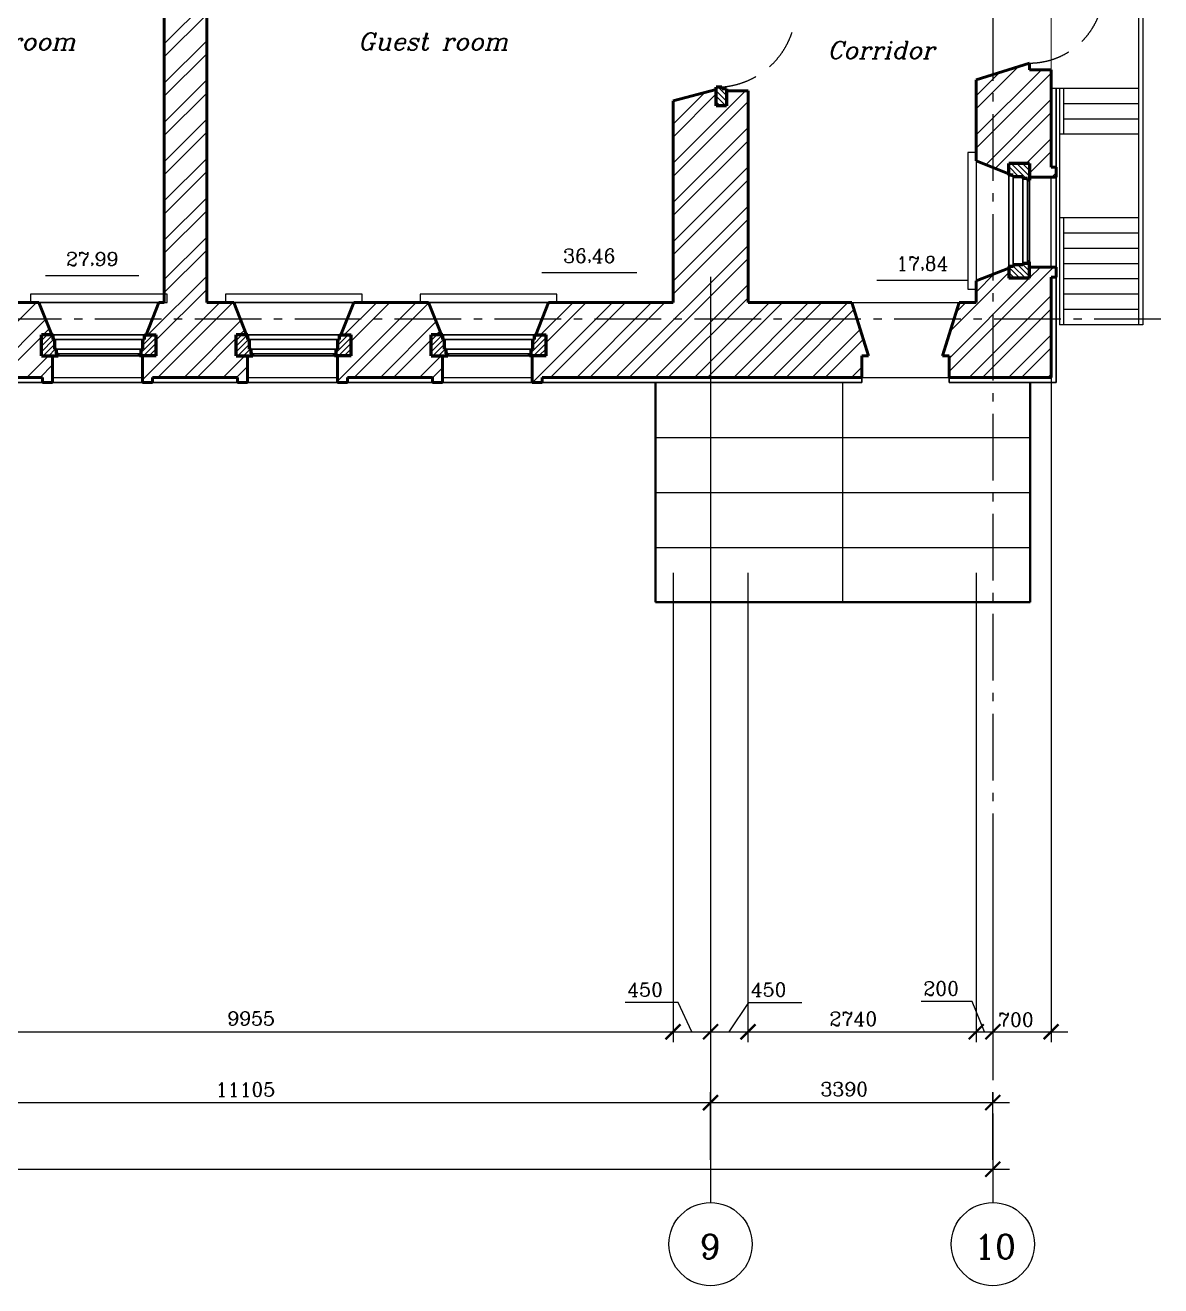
# Model space of a CAD drawing. Header units: millimetres. Extents: x 60 to 102290, y 34 to 65730.
# Drawn here: x 88221 to 101857, y 36 to 15173 of the extents above; entities that cross this region are included whole.
import ezdxf
from ezdxf.enums import TextEntityAlignment as Align

# ---------------------------------------------------------------- set-up
doc = ezdxf.new("R2010")
doc.units = ezdxf.units.MM
doc.linetypes.add('GOST2.303 4', pattern=[7, 5, -2, 0])
doc.linetypes.add('GOST2.303 6', pattern=[12, 8, -1.5, 1, -1.5])
for name, color, linetype in [('axes', 40, 'GOST2.303 6'), ('dim', 4, 'Continuous'), ('text', 177, 'Continuous')]:
    doc.layers.add(name, color=color, linetype=linetype)
doc.styles.add('GOST 2.304', font='romanc.shx', dxfattribs={"oblique": 15})

msp = doc.modelspace()

# ---------------------------------------------------------------- linework, layer by layer
at = {"lineweight": 53, "ltscale": 40}
for p, q in [((89890.6, 18353.3), (89890.6, 11843.3)), ((90400.6, 11843.3), (90400.6, 18353.3)), ((100280.6, 14718.3), (99640.6, 14518.8)), ((100280.6, 14638.3), (100280.6, 14718.3)), ((100540.6, 14638.3), (100280.6, 14638.3)), ((100540.6, 13468.3), (100540.6, 14638.3)), ((96000.6, 14263.8), (96518.1, 14400.1)), ((96643.1, 14383.3), (96900.6, 14383.3)), ((96900.6, 14383.3), (96900.6, 11843.3)), ((99640.6, 14518.8), (99640.6, 13543.6)), ((96000.6, 11843.3), (96000.6, 14263.8)), ((99640.6, 13543.6), (100030.6, 13390)), ((100288.1, 13348.3), (100280.6, 13348.3)), ((100280.6, 13348.3), (100600.6, 13348.3)), ((100600.6, 13468.3), (100540.6, 13468.3)), ((100600.6, 13348.3), (100600.6, 13468.3)), ((100600.6, 12268.3), (100280.6, 12268.3)), ((100600.6, 12148.3), (100600.6, 12268.3)), ((99640.6, 12103.3), (100030.6, 12256.9)), ((100540.6, 10943.3), (100540.6, 12148.3)), ((100540.6, 12148.3), (100600.6, 12148.3)), ((99640.6, 11843.3), (99640.6, 12103.3)), ((88385.3, 11843.3), (87485.6, 11843.3)), ((88538.9, 11453.3), (88385.3, 11843.3)), ((89825.7, 11843.3), (89672, 11453.3)), ((89890.6, 11843.3), (89825.7, 11843.3)), ((90725.3, 11843.3), (90400.6, 11843.3)), ((90878.9, 11453.3), (90725.3, 11843.3)), ((92165.6, 11843.3), (92012, 11453.3)), ((93065.3, 11843.3), (92165.6, 11843.3)), ((93218.9, 11453.3), (93065.3, 11843.3)), ((94352, 11453.3), (94505.6, 11843.3)), ((94505.6, 11843.3), (96000.6, 11843.3)), ((96900.6, 11843.3), (98146.1, 11843.3)), ((98146.1, 11843.3), (98265.8, 11459.4)), ((99235.6, 11203.3), (99435.1, 11843.3)), ((99435.1, 11843.3), (99640.6, 11843.3)), ((98345.6, 11203.3), (98265.8, 11459.4)), ((88550.3, 10883.3), (88550.3, 11203.3)), ((89630.3, 11195.8), (89630.3, 11203.3)), ((89630.3, 11203.3), (89630.3, 10883.3)), ((90890.3, 10883.3), (90890.3, 11203.3)), ((91970.3, 11195.8), (91970.3, 11203.3)), ((91970.3, 11203.3), (91970.3, 10883.3)), ((93230.3, 10883.3), (93230.3, 11203.3)), ((94310.3, 11195.8), (94310.3, 11203.3)), ((94310.3, 11203.3), (94310.3, 10883.3)), ((98265.6, 10943.3), (98265.6, 11203.3)), ((98265.6, 11203.3), (98345.6, 11203.3)), ((99235.6, 11203.3), (99315.6, 11203.3)), ((99315.6, 11203.3), (99315.6, 10943.3)), ((87410.3, 10943.3), (88430.3, 10943.3)), ((88430.3, 10943.3), (88430.3, 10883.3)), ((89750.3, 10883.3), (89750.3, 10943.3)), ((89750.3, 10943.3), (90770.3, 10943.3)), ((90770.3, 10943.3), (90770.3, 10883.3)), ((92090.3, 10883.3), (92090.3, 10943.3)), ((92090.3, 10943.3), (93110.3, 10943.3)), ((93110.3, 10943.3), (93110.3, 10883.3)), ((94430.3, 10883.3), (94430.3, 10943.3)), ((94430.3, 10943.3), (98265.6, 10943.3)), ((99315.6, 10943.3), (100540.6, 10943.3)), ((88430.3, 10883.3), (88550.3, 10883.3)), ((89630.3, 10883.3), (89750.3, 10883.3)), ((90770.3, 10883.3), (90890.3, 10883.3)), ((91970.3, 10883.3), (92090.3, 10883.3)), ((93110.3, 10883.3), (93230.3, 10883.3)), ((94310.3, 10883.3), (94430.3, 10883.3))]:
    msp.add_line(p, q, dxfattribs=at)
at = {"lineweight": 25, "ltscale": 100}
for p, q in [((101640.6, 15913.3), (101640.6, 11574.7)), ((101590.6, 15863.3), (101590.6, 11574.7)), ((89890.6, 14948.7), (90400.6, 15458.7)), ((89890.6, 14791.5), (90400.6, 15301.5)), ((89890.6, 14477.2), (90400.6, 14987.2)), ((89890.6, 14320.1), (90400.6, 14830.1)), ((99640.6, 14169.3), (100148.4, 14677.1)), ((99640.6, 13855), (100423.9, 14638.3)), ((99640.6, 14326.5), (99920.1, 14605.9)), ((99640.6, 13697.9), (100540.6, 14597.9)), ((89890.6, 14005.7), (90400.6, 14515.7)), ((96000.6, 13515.3), (96868.7, 14383.3)), ((96518.1, 14386.7), (96643.1, 14261.7)), ((96543.3, 14429), (96643.1, 14329.1)), ((96630.6, 14409), (96643.1, 14396.4)), ((101590.6, 14413.3), (100540.6, 14413.3)), ((100640.6, 14413.3), (100640.6, 11574.7)), ((100690.6, 14413.3), (100690.6, 13863.3)), ((101590.6, 14413.3), (101590.6, 13863.3)), ((89890.6, 13848.6), (90400.6, 14358.6)), ((96000.6, 13986.7), (96376.8, 14362.9)), ((96000.6, 13829.6), (96518.1, 14347.1)), ((96000.6, 13358.1), (96900.6, 14258.1)), ((96518.1, 14319.4), (96633.6, 14204)), ((96518.1, 14252), (96566.2, 14204)), ((99755.5, 13498.4), (100540.6, 14283.6)), ((101590.6, 14230), (100690.6, 14230)), ((99868.2, 13454), (100540.6, 14126.4)), ((89890.6, 13534.3), (90400.6, 14044.3)), ((96000.6, 13043.8), (96900.6, 13943.8)), ((101590.6, 14046.6), (100690.6, 14046.6)), ((89890.6, 13377.1), (90400.6, 13887.1)), ((96000.6, 12886.6), (96900.6, 13786.6)), ((100241.9, 13513.3), (100540.6, 13812.1)), ((101590.6, 13863.3), (100640.6, 13863.3)), ((99640.6, 13643.7), (99540.6, 13643.7)), ((99540.6, 13643.7), (99540.6, 12003.3)), ((99640.6, 13543.7), (99640.6, 13643.7)), ((100280.6, 13394.9), (100540.6, 13654.9)), ((89890.6, 13062.8), (90400.6, 13572.8)), ((96000.6, 12572.3), (96900.6, 13472.3)), ((99640.6, 13543.6), (99640.6, 12103.3)), ((100030.6, 13476.3), (100153.7, 13353.3)), ((100061, 13513.3), (100241.1, 13333.3)), ((100128.4, 13513.3), (100280.6, 13361)), ((100195.7, 13513.3), (100280.6, 13428.4)), ((100263.1, 13513.3), (100280.6, 13495.8)), ((89890.6, 12905.7), (90400.6, 13415.7)), ((100030.6, 13409), (100066.3, 13373.3)), ((100540.6, 12268.3), (100540.6, 13348.3)), ((100548.3, 13348.3), (100600.6, 13400.6)), ((96000.6, 12415.2), (96900.6, 13315.2)), ((100257.6, 13316.7), (100261.1, 13313.3)), ((89890.6, 12591.4), (90400.6, 13101.4)), ((89890.6, 12434.2), (90400.6, 12944.2)), ((96000.6, 12100.9), (96900.6, 13000.9)), ((96000.6, 11943.7), (96900.6, 12843.7)), ((100640.6, 12863.3), (101590.6, 12863.3)), ((100690.6, 12863.3), (100690.6, 11574.7)), ((89890.6, 12119.9), (90400.6, 12629.9)), ((100690.6, 12679.2), (101590.6, 12679.2)), ((89890.6, 11962.7), (90400.6, 12472.7)), ((95314.5, 10943.3), (96900.6, 12529.4)), ((100690.6, 12495.1), (101590.6, 12495.1)), ((95471.7, 10943.3), (96900.6, 12372.3)), ((99315.6, 11015.5), (100568.4, 12268.3)), ((100030.6, 12269.1), (100166.1, 12133.7)), ((100086.6, 12280.4), (100233.4, 12133.7)), ((100140.8, 12293.7), (100280.6, 12153.8)), ((100201.6, 12300.1), (100280.6, 12221.1)), ((100255.5, 12313.7), (100280.6, 12288.5)), ((100280.6, 12137.7), (100411.2, 12268.3)), ((100690.6, 12311), (101590.6, 12311)), ((89695.5, 11453.3), (90400.6, 12158.4)), ((99315.6, 11172.7), (100276.6, 12133.7)), ((99327.9, 11499.3), (100030.6, 12202)), ((99640.6, 11969.2), (99862, 12190.5)), ((100030.6, 12201.7), (100098.7, 12133.7)), ((100030.6, 12134.4), (100031.4, 12133.7)), ((101590.6, 12126.9), (100690.6, 12126.9)), ((89795.3, 11395.9), (90400.6, 12001.3)), ((95786, 10943.3), (96900.6, 12057.9)), ((99540.6, 12003.3), (99640.6, 12003.3)), ((99640.6, 12003.3), (99640.6, 12103.3)), ((87456.8, 10943.3), (88356.8, 11843.3)), ((89925.7, 11943.3), (88285.3, 11943.3)), ((88285.3, 11943.3), (88285.3, 11843.3)), ((88285.3, 11843.3), (89925.7, 11843.3)), ((89825.6, 11843.3), (88385.3, 11843.3)), ((89630.3, 10916.6), (90557, 11843.3)), ((89814.1, 10943.3), (90714.1, 11843.3)), ((89825.7, 11843.3), (89925.7, 11843.3)), ((89925.7, 11843.3), (89925.7, 11943.3)), ((92265.6, 11943.3), (90625.3, 11943.3)), ((90625.3, 11943.3), (90625.3, 11843.3)), ((90625.3, 11843.3), (92265.6, 11843.3)), ((92165.6, 11843.3), (90725.3, 11843.3)), ((91970.3, 10899.3), (92914.3, 11843.3)), ((92052.8, 11453.3), (92442.8, 11843.3)), ((92135.3, 11378.6), (92600, 11843.3)), ((92165.6, 11843.3), (92265.6, 11843.3)), ((92171.5, 10943.3), (93067, 11838.9)), ((92265.6, 11843.3), (92265.6, 11943.3)), ((94605.6, 11943.3), (92965.3, 11943.3)), ((92965.3, 11943.3), (92965.3, 11843.3)), ((92965.3, 11843.3), (94605.6, 11843.3)), ((94505.6, 11843.3), (93065.3, 11843.3)), ((94311.6, 10883.3), (95271.6, 11843.3)), ((94410.2, 11453.3), (94800.2, 11843.3)), ((94475.3, 11361.3), (94957.3, 11843.3)), ((94505.6, 11843.3), (94605.6, 11843.3)), ((94528.8, 10943.3), (95428.8, 11843.3)), ((94605.6, 11843.3), (94605.6, 11943.3)), ((94843.1, 10943.3), (95743.1, 11843.3)), ((95000.2, 10943.3), (95900.2, 11843.3)), ((95943.2, 10943.3), (96900.6, 11900.8)), ((96257.5, 10943.3), (97157.5, 11843.3)), ((96414.6, 10943.3), (97314.6, 11843.3)), ((96728.9, 10943.3), (97628.9, 11843.3)), ((96886.1, 10943.3), (97786.1, 11843.3)), ((97200.4, 10943.3), (98100.4, 11843.3)), ((98146.1, 11843.3), (99435.1, 11843.3)), ((99399.1, 11727.6), (99514.8, 11843.3)), ((99557.7, 10943.3), (100540.6, 11926.2)), ((101590.6, 11942.8), (100690.6, 11942.8)), ((97357.6, 10943.3), (98172.6, 11758.4)), ((99714.9, 10943.3), (100540.6, 11769.1)), ((101590.6, 11758.8), (100690.6, 11758.8)), ((87771.1, 10943.3), (88466.1, 11638.3)), ((88438.3, 11453.3), (88510.5, 11525.5)), ((90128.5, 10943.3), (90811, 11625.8)), ((90795.6, 11453.3), (90855.4, 11513.1)), ((92485.8, 10943.3), (93155.9, 11613.4)), ((97671.9, 10943.3), (98247.3, 11518.8)), ((101640.6, 11574.7), (100640.6, 11574.7)), ((87928.3, 10943.3), (88415.7, 11430.7)), ((88551.1, 11453.3), (88415.7, 11317.9)), ((88483.7, 11453.3), (88415.7, 11385.2)), ((88416.4, 11453.3), (88415.7, 11452.6)), ((88562.4, 11397.3), (88415.7, 11250.5)), ((89795.3, 11422.9), (89615.3, 11242.9)), ((89758.3, 11453.3), (89635.3, 11330.3)), ((89795.3, 11355.6), (89643, 11203.3)), ((89691, 11453.3), (89655.3, 11417.6)), ((90285.6, 10943.3), (90755.7, 11413.4)), ((90891.1, 11453.3), (90755.7, 11317.9)), ((90823.7, 11453.3), (90755.7, 11385.2)), ((90756.4, 11453.3), (90755.7, 11452.6)), ((90902.4, 11397.3), (90755.7, 11250.5)), ((92135.3, 11422.9), (91955.3, 11242.9)), ((92098.3, 11453.3), (91975.3, 11330.3)), ((92135.3, 11355.6), (91983, 11203.3)), ((92031, 11453.3), (91995.3, 11417.6)), ((92642.9, 10943.3), (93095.7, 11396)), ((93231.1, 11453.3), (93095.7, 11317.9)), ((93163.7, 11453.3), (93095.7, 11385.2)), ((93096.4, 11453.3), (93095.7, 11452.6)), ((93242.4, 11397.3), (93095.7, 11250.5)), ((93152.9, 11453.3), (93200.3, 11500.7)), ((94475.3, 11422.9), (94295.3, 11242.9)), ((94438.3, 11453.3), (94315.3, 11330.3)), ((94475.3, 11355.6), (94323, 11203.3)), ((94371, 11453.3), (94335.3, 11417.6)), ((97829, 10943.3), (98284.7, 11398.9)), ((100029.2, 10943.3), (100540.6, 11454.8)), ((88242.6, 10943.3), (88502.6, 11203.3)), ((88575.7, 11343.2), (88435.8, 11203.3)), ((88582.1, 11282.3), (88503.1, 11203.3)), ((88595.7, 11228.5), (88570.5, 11203.3)), ((89598.7, 11226.3), (89595.3, 11222.9)), ((89795.3, 11288.2), (89710.4, 11203.3)), ((89795.3, 11220.9), (89777.8, 11203.3)), ((90599.9, 10943.3), (90859.9, 11203.3)), ((90915.7, 11343.2), (90775.8, 11203.3)), ((90922.1, 11282.3), (90843.1, 11203.3)), ((90935.7, 11228.5), (90910.5, 11203.3)), ((91938.7, 11226.3), (91935.3, 11222.9)), ((92135.3, 11288.2), (92050.4, 11203.3)), ((92135.3, 11220.9), (92117.8, 11203.3)), ((92957.2, 10943.3), (93217.2, 11203.3)), ((93255.7, 11343.2), (93115.8, 11203.3)), ((93262.1, 11282.3), (93183.1, 11203.3)), ((93275.7, 11228.5), (93250.5, 11203.3)), ((94278.7, 11226.3), (94275.3, 11222.9)), ((94310.3, 11196.3), (94317.3, 11203.3)), ((94475.3, 11288.2), (94390.4, 11203.3)), ((94475.3, 11220.9), (94457.8, 11203.3)), ((100186.3, 10943.3), (100540.6, 11297.6)), ((88399.8, 10943.3), (88550.3, 11093.8)), ((90757.1, 10943.3), (90890.3, 11076.5)), ((93110.3, 10939.2), (93230.3, 11059.2)), ((98143.3, 10943.3), (98265.6, 11065.6)), ((88550.3, 10943.3), (89630.3, 10943.3)), ((90890.3, 10943.3), (91970.3, 10943.3)), ((93230.3, 10943.3), (94310.3, 10943.3)), ((98265.6, 10943.3), (99315.6, 10943.3)), ((100500.6, 10943.3), (100540.6, 10983.3)), ((98040.3, 8243.3), (98040.3, 10883.3)), ((95790.3, 10223.3), (100290.3, 10223.3)), ((95790.3, 9563.3), (100290.3, 9563.3)), ((95790.3, 8903.3), (100290.3, 8903.3))]:
    msp.add_line(p, q, dxfattribs=at)
at = {"lineweight": 18, "ltscale": 100}
msp.add_line((100540.6, 14638.3), (100540.6, 15688.3), dxfattribs=at)
at = {"lineweight": 60, "ltscale": 100}
for p, q in [((96518.1, 14204), (96518.1, 14429)), ((96587.1, 14429), (96518.1, 14429)), ((96587.1, 14429), (96587.1, 14409)), ((96643.1, 14409), (96587.1, 14409)), ((96643.1, 14409), (96643.1, 14204)), ((96643.1, 14204), (96518.1, 14204)), ((100030.6, 13373.3), (100030.6, 13513.3)), ((100280.6, 13513.3), (100030.6, 13513.3)), ((100280.6, 13513.3), (100280.6, 13313.3)), ((100086.6, 13373.3), (100030.6, 13373.3)), ((100086.6, 13353.3), (100086.6, 13373.3)), ((100201.6, 13353.3), (100086.6, 13353.3)), ((100201.6, 13353.3), (100201.6, 13333.3)), ((100257.6, 13333.3), (100201.6, 13333.3)), ((100257.6, 13333.3), (100257.6, 13313.3)), ((100280.6, 13313.3), (100257.6, 13313.3)), ((100030.6, 12273.7), (100030.6, 12133.7)), ((100086.6, 12273.7), (100030.6, 12273.7)), ((100201.6, 12293.7), (100086.6, 12293.7)), ((100086.6, 12293.7), (100086.6, 12273.7)), ((100257.6, 12313.7), (100201.6, 12313.7)), ((100201.6, 12293.7), (100201.6, 12313.7)), ((100280.6, 12333.7), (100257.6, 12333.7)), ((100257.6, 12313.7), (100257.6, 12333.7)), ((100280.6, 12133.7), (100280.6, 12333.7)), ((100280.6, 12133.7), (100030.6, 12133.7)), ((88555.7, 11453.3), (88415.7, 11453.3)), ((88415.7, 11203.3), (88415.7, 11453.3)), ((88555.7, 11397.3), (88555.7, 11453.3)), ((88575.7, 11397.3), (88555.7, 11397.3)), ((88575.7, 11282.3), (88575.7, 11397.3)), ((89635.3, 11282.3), (89635.3, 11397.3)), ((89635.3, 11397.3), (89655.3, 11397.3)), ((89655.3, 11453.3), (89795.3, 11453.3)), ((89655.3, 11397.3), (89655.3, 11453.3)), ((89795.3, 11203.3), (89795.3, 11453.3)), ((90895.7, 11453.3), (90755.7, 11453.3)), ((90755.7, 11203.3), (90755.7, 11453.3)), ((90895.7, 11397.3), (90895.7, 11453.3)), ((90915.7, 11397.3), (90895.7, 11397.3)), ((90915.7, 11282.3), (90915.7, 11397.3)), ((91975.3, 11282.3), (91975.3, 11397.3)), ((91975.3, 11397.3), (91995.3, 11397.3)), ((91995.3, 11453.3), (92135.3, 11453.3)), ((91995.3, 11397.3), (91995.3, 11453.3)), ((92135.3, 11203.3), (92135.3, 11453.3)), ((93235.7, 11453.3), (93095.7, 11453.3)), ((93095.7, 11203.3), (93095.7, 11453.3)), ((93235.7, 11397.3), (93235.7, 11453.3)), ((93255.7, 11397.3), (93235.7, 11397.3)), ((93255.7, 11282.3), (93255.7, 11397.3)), ((94315.3, 11282.3), (94315.3, 11397.3)), ((94315.3, 11397.3), (94335.3, 11397.3)), ((94335.3, 11453.3), (94475.3, 11453.3)), ((94335.3, 11397.3), (94335.3, 11453.3)), ((94475.3, 11203.3), (94475.3, 11453.3)), ((88415.7, 11203.3), (88615.7, 11203.3)), ((88575.7, 11282.3), (88595.7, 11282.3)), ((88595.7, 11226.3), (88595.7, 11282.3)), ((88595.7, 11226.3), (88615.7, 11226.3)), ((88615.7, 11203.3), (88615.7, 11226.3)), ((89595.3, 11203.3), (89595.3, 11226.3)), ((89615.3, 11226.3), (89595.3, 11226.3)), ((89795.3, 11203.3), (89595.3, 11203.3)), ((89615.3, 11226.3), (89615.3, 11282.3)), ((89635.3, 11282.3), (89615.3, 11282.3)), ((90755.7, 11203.3), (90955.7, 11203.3)), ((90915.7, 11282.3), (90935.7, 11282.3)), ((90935.7, 11226.3), (90935.7, 11282.3)), ((90935.7, 11226.3), (90955.7, 11226.3)), ((90955.7, 11203.3), (90955.7, 11226.3)), ((91935.3, 11203.3), (91935.3, 11226.3)), ((91955.3, 11226.3), (91935.3, 11226.3)), ((92135.3, 11203.3), (91935.3, 11203.3)), ((91955.3, 11226.3), (91955.3, 11282.3)), ((91975.3, 11282.3), (91955.3, 11282.3)), ((93095.7, 11203.3), (93295.7, 11203.3)), ((93255.7, 11282.3), (93275.7, 11282.3)), ((93275.7, 11226.3), (93275.7, 11282.3)), ((93275.7, 11226.3), (93295.7, 11226.3)), ((93295.7, 11203.3), (93295.7, 11226.3)), ((94275.3, 11203.3), (94275.3, 11226.3)), ((94295.3, 11226.3), (94275.3, 11226.3)), ((94475.3, 11203.3), (94275.3, 11203.3)), ((94295.3, 11226.3), (94295.3, 11282.3)), ((94315.3, 11282.3), (94295.3, 11282.3))]:
    msp.add_line(p, q, dxfattribs=at)
at = {"lineweight": 30, "ltscale": 100}
for p, q in [((100600.6, 14413.3), (100600.6, 10883.3)), ((100030.6, 13373.3), (100030.6, 12273.7)), ((100086.6, 13353.3), (100086.6, 12293.7)), ((100201.6, 13333.3), (100201.6, 12313.7)), ((100257.6, 13313.3), (100257.6, 12333.7)), ((100280.6, 13313.3), (100280.6, 12333.7)), ((90827.7, 11583.3), (90855.3, 11513.3)), ((89655.3, 11453.3), (88555.7, 11453.3)), ((89635.3, 11397.3), (88575.7, 11397.3)), ((91995.3, 11453.3), (90895.7, 11453.3)), ((91975.3, 11397.3), (90915.7, 11397.3)), ((94335.3, 11453.3), (93235.7, 11453.3)), ((94315.3, 11397.3), (93255.7, 11397.3)), ((89615.3, 11282.3), (88595.7, 11282.3)), ((89595.3, 11226.3), (88615.7, 11226.3)), ((89595.3, 11203.3), (88615.7, 11203.3)), ((91955.3, 11282.3), (90935.7, 11282.3)), ((91935.3, 11226.3), (90955.7, 11226.3)), ((91935.3, 11203.3), (90955.7, 11203.3)), ((94295.3, 11282.3), (93275.7, 11282.3)), ((94275.3, 11226.3), (93295.7, 11226.3)), ((94275.3, 11203.3), (93295.7, 11203.3)), ((90009.9, 10943.3), (89759.9, 10943.3)), ((90270.6, 10943.3), (90020.6, 10943.3)), ((90530.6, 10943.3), (90280.6, 10943.3)), ((90539.9, 10943.3), (90759.9, 10943.3)), ((98265.6, 10943.3), (98265.6, 10883.3)), ((99315.6, 10943.3), (99315.6, 10883.3)), ((86095.3, 10883.3), (98265.6, 10883.3)), ((89750.3, 10883.3), (89630.3, 10883.3)), ((99315.6, 10883.3), (100600.6, 10883.3))]:
    msp.add_line(p, q, dxfattribs=at)
at = {"linetype": 'GOST2.303 4', "lineweight": 25, "ltscale": 50}
for p, q in [((96900.6, 11843.3), (96900.6, 12843.3)), ((97900.6, 11843.3), (96900.6, 11843.3))]:
    msp.add_line(p, q, dxfattribs=at)
at = {"lineweight": 40, "ltscale": 100}
for p, q in [((95790.3, 10883.3), (95790.3, 8243.3)), ((100290.3, 8243.3), (100290.3, 10883.3)), ((95790.3, 8243.3), (100290.3, 8243.3))]:
    msp.add_line(p, q, dxfattribs=at)
at = {"linetype": 'GOST2.303 4', "ltscale": 100}
for centre, radius, start in [((100280.6, 15608.3), 890, 270), ((96518.1, 15388.7), 959.7, 269.98206)]:
    msp.add_arc(centre, radius, start, 0, dxfattribs=at)
at = {"layer": 'axes', "ltscale": 100, "extrusion": (1, 0, 0)}
for p, q in [((99840.3, 27305.7), (99840.3, 1536.5)), ((96450.3, 1536.5), (96450.3, 1036.5)), ((99840.3, 1536.5), (99840.3, 1036.5))]:
    msp.add_line(p, q, dxfattribs=at)
at = {"layer": 'axes', "extrusion": (1, 0, 0)}
msp.add_line((96450.3, 12151.6), (96450.3, 1536.5), dxfattribs=at)
at = {"layer": 'axes', "ltscale": 100, "extrusion": (0, 1, 0)}
msp.add_line((101857.3, 11643.3), (56821, 11643.3), dxfattribs=at)
at = {"layer": 'axes', "color": 18, "linetype": 'Continuous', "true_color": 0x000000}
for centre in [(96450.3, 536.5), (99840.3, 536.5)]:
    msp.add_circle(centre, 500, dxfattribs=at)
at = {"layer": 'dim'}
for p, q in [((100540.3, 11237.5), (100540.3, 2961.5)), ((96000.3, 8597.5), (96000.3, 2961.5)), ((96000.3, 8597.5), (96000.3, 2961.5)), ((96900.3, 8597.5), (96900.3, 2961.5)), ((96900.3, 8597.5), (96900.3, 2961.5)), ((99640.3, 8597.5), (99640.3, 2961.5)), ((99640.3, 7394), (99640.3, 2961.5)), ((96450.3, 5145.5), (96450.3, 2961.5)), ((96450.3, 5145.5), (96450.3, 2961.5)), ((99840.3, 5145.5), (99840.3, 2961.5)), ((99840.3, 5145.5), (99840.3, 2961.5)), ((62440.6, 1436.5), (100040.3, 1436.5))]:
    msp.add_line(p, q, dxfattribs=at)
at = {"layer": 'dim', "ltscale": 100}
for p, q in [((96062.8, 3436.5), (95425.3, 3436.5)), ((96225.3, 3086.5), (96062.8, 3436.5)), ((96675.3, 3086.5), (96908.6, 3436.5)), ((96908.6, 3436.5), (97546.1, 3436.5)), ((99593.2, 3449.5), (98980.7, 3449.5)), ((99740.3, 3086.5), (99593.2, 3449.5)), ((85845.3, 3086.5), (96200.3, 3086.5)), ((95800.3, 3086.5), (96650.3, 3086.5)), ((96250.3, 3086.5), (97100.3, 3086.5)), ((96700.3, 3086.5), (99840.3, 3086.5)), ((99440.3, 3086.5), (100040.3, 3086.5)), ((99640.3, 3086.5), (100740.3, 3086.5)), ((96450.3, 1549), (96450.3, 2361.5)), ((96450.3, 1549), (96450.3, 2361.5)), ((99840.3, 1549), (99840.3, 2361.5)), ((85145.3, 2236.5), (96650.3, 2236.5)), ((96250.3, 2236.5), (100040.3, 2236.5)), ((99840.3, 1717.7), (99840.3, 1311.5))]:
    msp.add_line(p, q, dxfattribs=at)
at = {"layer": 'dim', "const_width": 27}
for points in [[(95910.3, 2996.5), (96090.3, 3176.5)], [(96090.3, 3176.5), (95910.3, 2996.5)], [(96360.3, 2996.5), (96540.3, 3176.5)], [(96540.3, 3176.5), (96360.3, 2996.5)], [(96810.3, 2996.5), (96990.3, 3176.5)], [(96990.3, 3176.5), (96810.3, 2996.5)], [(99550.3, 2996.5), (99730.3, 3176.5)], [(99730.3, 3176.5), (99550.3, 2996.5)], [(99750.3, 2996.5), (99930.3, 3176.5)], [(99930.3, 3176.5), (99750.3, 2996.5)], [(100450.3, 2996.5), (100630.3, 3176.5)], [(96360.3, 2146.5), (96540.3, 2326.5)], [(96540.3, 2326.5), (96360.3, 2146.5)], [(99750.3, 2146.5), (99930.3, 2326.5)], [(99750.3, 1346.5), (99930.3, 1526.5)]]:
    msp.add_lwpolyline(points, dxfattribs=at)
at = {"layer": 'text', "linetype": 'Continuous', "ltscale": 75}
for p, q in [((88463, 12166.4), (89587, 12166.4)), ((94422.9, 12204.5), (95566.7, 12204.5)), ((98447.7, 12112.6), (99539, 12112.6))]:
    msp.add_line(p, q, dxfattribs=at)

# ---------------------------------------------------------------- texts
at = {"layer": 'axes', "color": 18, "linetype": 'Continuous', "true_color": 0x000000, "style": 'GOST 2.304'}
for s, height, p in [('9', 291.7, (96319, 361.5)), ('10', 291.67, (99617.2, 361.5))]:
    msp.add_text(s, height=height, dxfattribs=at).set_placement(p)
at = {"layer": 'dim', "style": 'GOST 2.304'}
for s, p in [('450', (95450.3, 3509.4)), ('450', (96933.6, 3509.4)), ('200', (99005.7, 3521.6)), ('9955', (90647.1, 3163.5)), ('2740', (97879.7, 3158.7)), ('700', (99902.8, 3149)), ('11105', (90508.2, 2309.4)), ('3390', (97770.3, 2313.5))]:
    msp.add_text(s, height=166.67, dxfattribs=at).set_placement(p)
at = {"layer": 'text', "linetype": 'Continuous', "ltscale": 90, "style": 'GOST 2.304', "oblique": 15}
for s, height, p in [('Guest room ', 208.333, (87996.9, 14978.8)), ('Guest room ', 208.333, (93191.4, 14978.8)), ('Corridor', 208.33, (98497.9, 14874.6))]:
    msp.add_text(s, height=height, dxfattribs=at).set_placement(p, align=Align.MIDDLE_CENTER)
at = {"layer": 'text', "linetype": 'Continuous', "ltscale": 50, "style": 'GOST 2.304'}
for s, p in [('27,99', (89025, 12365.2)), ('36,46', (94994.8, 12403.3)), ('17,84', (98993.4, 12311.4))]:
    msp.add_text(s, height=166.67, dxfattribs=at).set_placement(p, align=Align.MIDDLE_CENTER)

doc.saveas('drawing.dxf')
